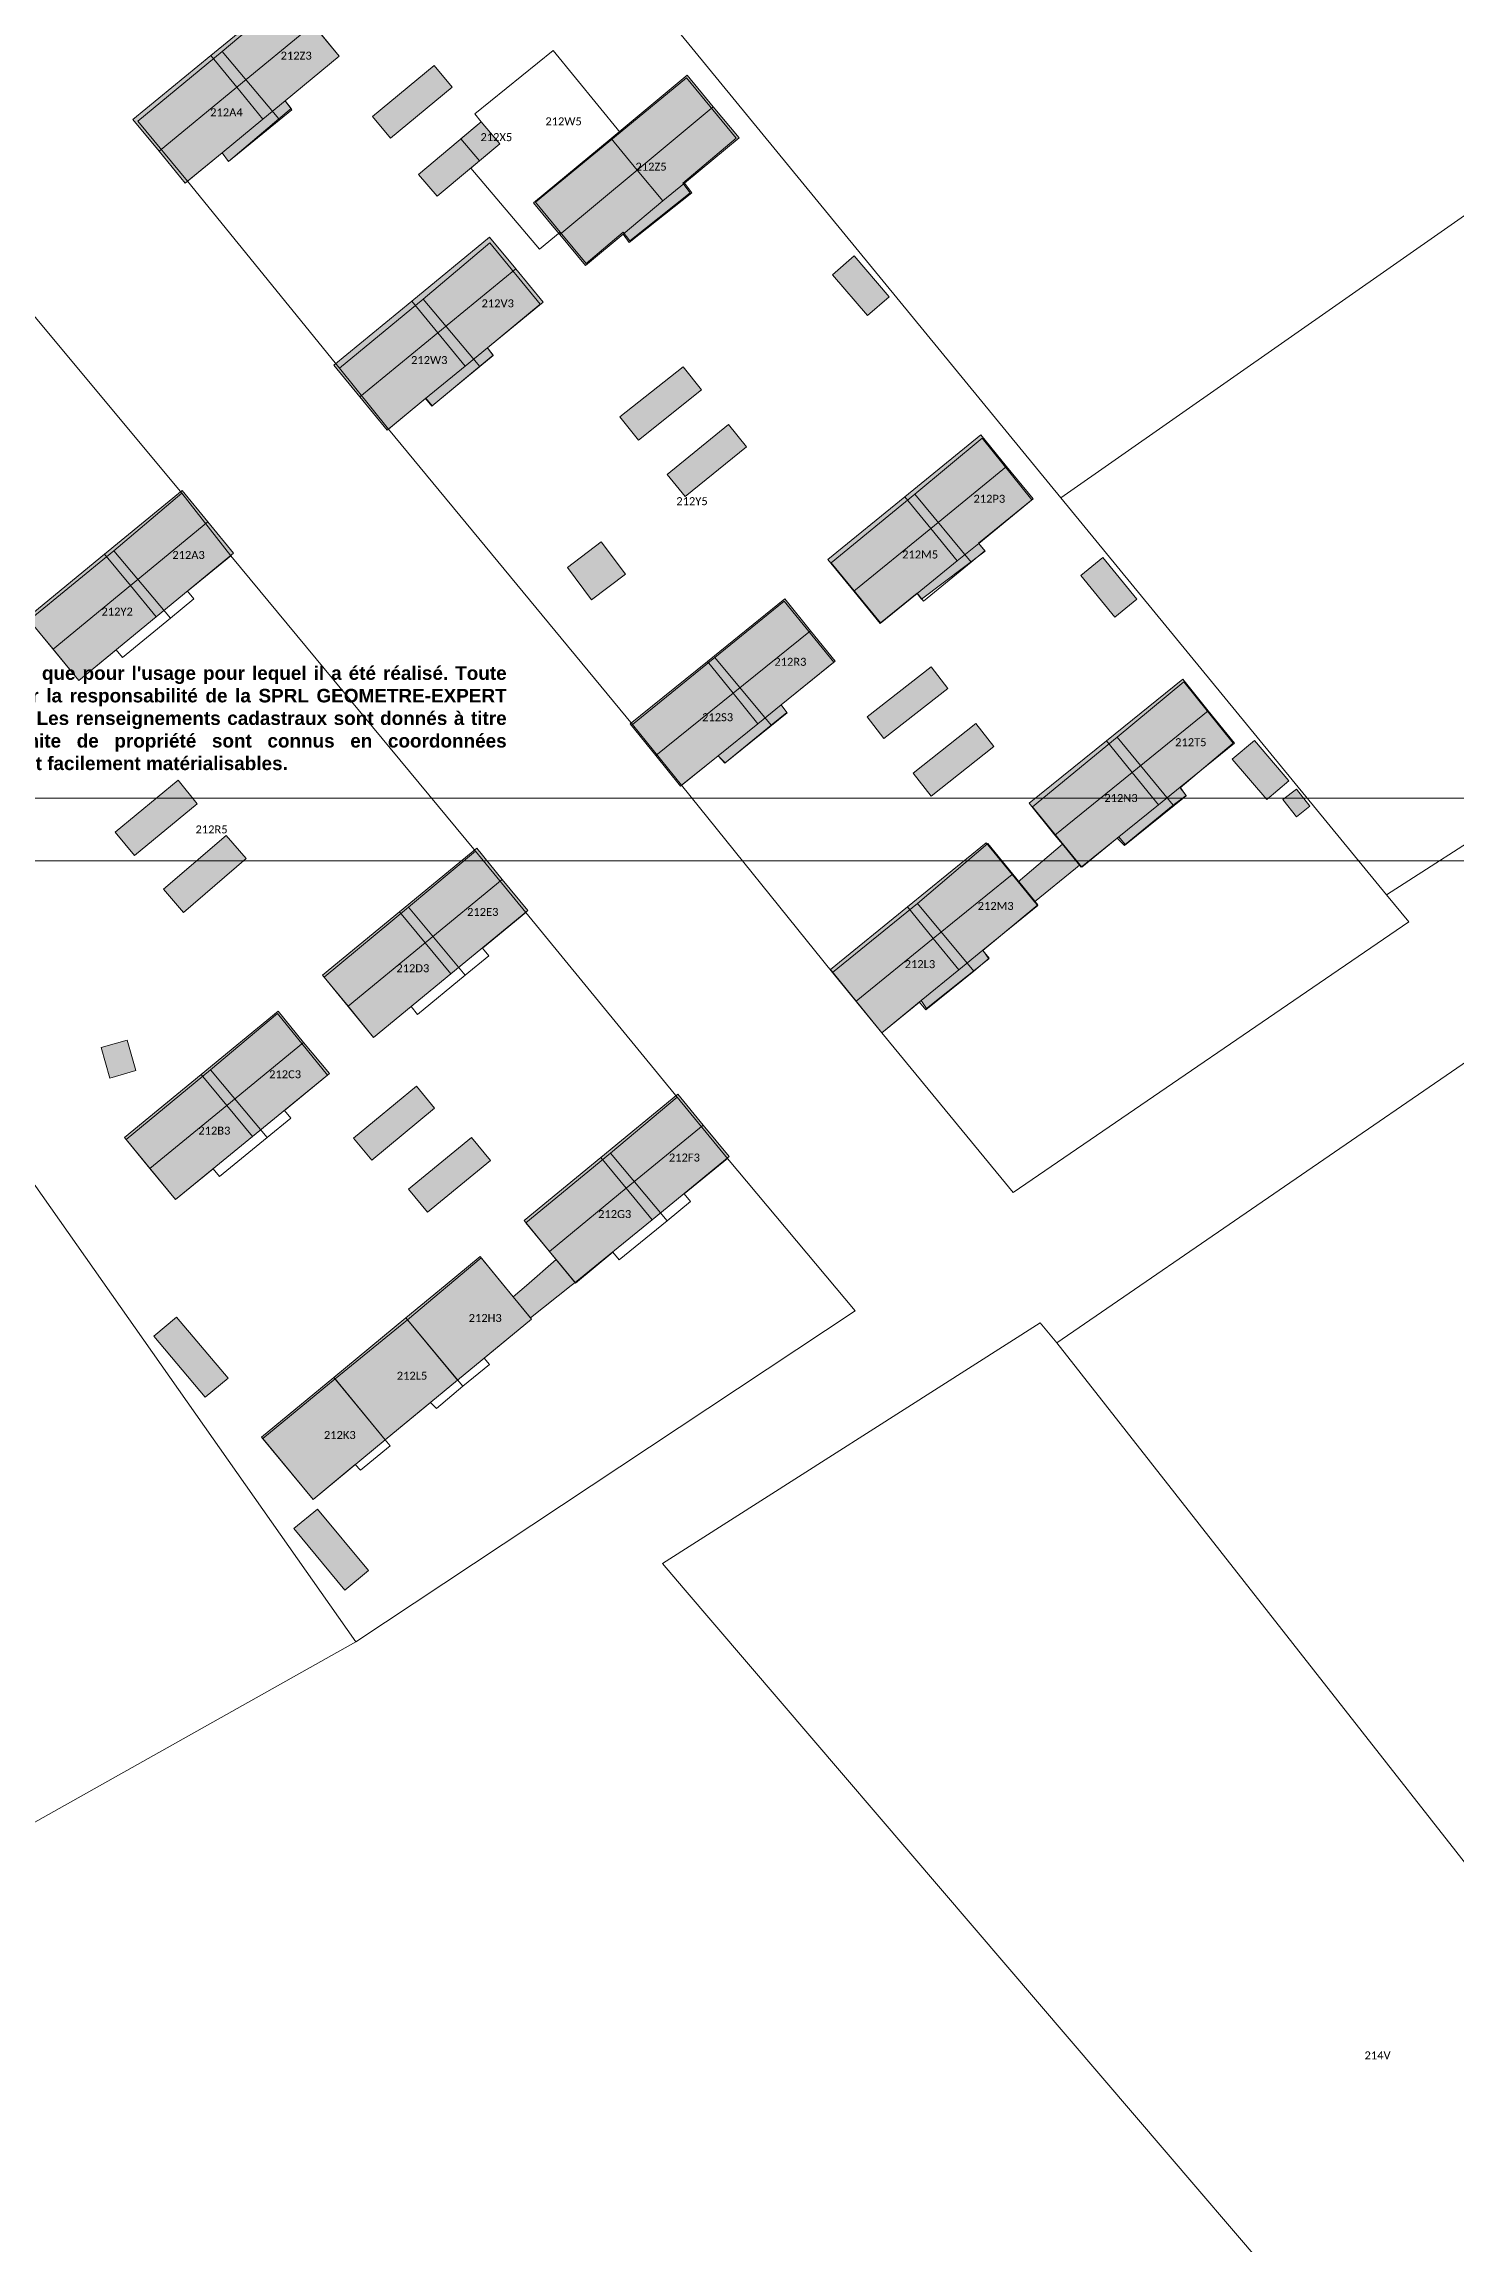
# Model space of a CAD drawing. Header units: metres. Extents: x 113120 to 240396, y 120329 to 242116.
# Drawn here: x 120026.2 to 120167.3, y 120579.2 to 120799.1 of the extents above; entities that cross this region are included whole.
import ezdxf

# ---------------------------------------------------------------- set-up
doc = ezdxf.new("R2010")
doc.units = ezdxf.units.M
doc.header["$LTSCALE"] = 3
doc.layers.get('0').update_dxf_attribs({"lineweight": 0})
for name, color, linetype, lineweight in [('Bpn_CaPa', 78, 'Continuous', 0), ('Bpn_ReBu', 4, 'Continuous', 0), ('Bpt_CaNu', 7, 'Continuous', 0), ('Hachure bâtiment', 11, 'Continuous', 0), ('Légende', 255, 'Continuous', 0)]:
    doc.layers.add(name, color=color, linetype=linetype, lineweight=lineweight)
doc.styles.add('Legend', font='')
doc.styles.get("Standard").update_dxf_attribs({"font": 'arial.ttf'})
doc.styles.get('Legend').set_extended_font_data('Calibri')

msp = doc.modelspace()

# ---------------------------------------------------------------- hatches: boundary and pattern name
at = {"layer": 'Hachure bâtiment'}
h = msp.add_hatch(color=256, dxfattribs=at)
h.dxf.hatch_style = 1
h.paths.add_polyline_path([(120053.14, 120801.07), (120045.52, 120794.8), (120042.92, 120797.98), (120050.54, 120804.25)])
h = msp.add_hatch(color=256, dxfattribs=at)
h.dxf.hatch_style = 1
h.paths.add_polyline_path([(120055.75, 120797.9), (120050.35, 120793.45), (120048.13, 120791.61), (120045.52, 120794.8), (120053.14, 120801.07)])
h = msp.add_hatch(color=256, dxfattribs=at)
h.dxf.hatch_style = 1
h.paths.add_polyline_path([(120045.52, 120794.8), (120037.74, 120788.39), (120035.14, 120791.57), (120042.92, 120797.98)])
h = msp.add_hatch(color=256, dxfattribs=at)
h.dxf.hatch_style = 1
h.paths.add_polyline_path([(120067.05, 120794.8), (120060.9, 120789.72), (120059.1, 120791.88), (120065.25, 120796.98)])
h = msp.add_hatch(color=256, dxfattribs=at)
h.dxf.hatch_style = 1
h.paths.add_polyline_path([(120048.13, 120791.61), (120044.04, 120788.24), (120040.35, 120785.2), (120037.74, 120788.39), (120045.52, 120794.8)])
h = msp.add_hatch(color=256, dxfattribs=at)
h.dxf.hatch_style = 1
h.paths.add_polyline_path([(120093.16, 120792.84), (120085.56, 120786.52), (120082.94, 120789.68), (120090.54, 120796)])
h = msp.add_hatch(color=256, dxfattribs=at)
h.dxf.hatch_style = 1
h.paths.add_polyline_path([(120051.02, 120792.55), (120044.7, 120787.37), (120044.04, 120788.24), (120048.13, 120791.61), (120050.35, 120793.45)])
h = msp.add_hatch(color=256, dxfattribs=at)
h.dxf.hatch_style = 1
h.paths.add_polyline_path([(120095.74, 120789.75), (120090.28, 120785.22), (120088.12, 120783.43), (120085.56, 120786.52), (120093.16, 120792.84)])
h = msp.add_hatch(color=256, dxfattribs=at)
h.dxf.hatch_style = 1
h.paths.add_polyline_path([(120071.82, 120789.15), (120065.54, 120783.9), (120063.7, 120786.08), (120069.95, 120791.35)])
h = msp.add_hatch(color=256, dxfattribs=at)
h.dxf.hatch_style = 1
h.paths.add_polyline_path([(120085.56, 120786.52), (120077.81, 120780.07), (120077.05, 120780.99), (120075.19, 120783.23), (120082.94, 120789.68)])
h = msp.add_hatch(color=256, dxfattribs=at)
h.dxf.hatch_style = 1
h.paths.add_polyline_path([(120088.12, 120783.43), (120084.13, 120780.11), (120080.37, 120776.98), (120077.81, 120780.07), (120085.56, 120786.52)])
h = msp.add_hatch(color=256, dxfattribs=at)
h.dxf.hatch_style = 1
h.paths.add_polyline_path([(120091.02, 120784.23), (120084.75, 120779.28), (120084.13, 120780.11), (120088.12, 120783.43), (120090.28, 120785.22)])
h = msp.add_hatch(color=256, dxfattribs=at)
h.dxf.hatch_style = 1
h.paths.add_polyline_path([(120073.4, 120776.63), (120065.62, 120770.23), (120063.01, 120773.4), (120070.79, 120779.8)])
h = msp.add_hatch(color=256, dxfattribs=at)
h.dxf.hatch_style = 1
h.paths.add_polyline_path([(120076.14, 120773.32), (120070.57, 120768.75), (120068.34, 120766.92), (120065.62, 120770.23), (120073.4, 120776.63)])
h = msp.add_hatch(color=256, dxfattribs=at)
h.dxf.hatch_style = 1
h.paths.add_polyline_path([(120110.75, 120773.85), (120108.59, 120771.98), (120105.07, 120776.05), (120107.25, 120777.95)])
h = msp.add_hatch(color=256, dxfattribs=at)
h.dxf.hatch_style = 1
h.paths.add_polyline_path([(120065.62, 120770.23), (120057.83, 120763.83), (120055.22, 120767), (120063.01, 120773.4)])
h = msp.add_hatch(color=256, dxfattribs=at)
h.dxf.hatch_style = 1
h.paths.add_polyline_path([(120068.34, 120766.92), (120064.39, 120763.67), (120060.55, 120760.52), (120057.83, 120763.83), (120065.62, 120770.23)])
h = msp.add_hatch(color=256, dxfattribs=at)
h.dxf.hatch_style = 1
h.paths.add_polyline_path([(120071.14, 120768), (120065.02, 120762.92), (120064.39, 120763.67), (120068.34, 120766.92), (120070.57, 120768.75)])
h = msp.add_hatch(color=256, dxfattribs=at)
h.dxf.hatch_style = 1
h.paths.add_polyline_path([(120091.99, 120764.53), (120085.67, 120759.52), (120083.82, 120761.85), (120090.14, 120766.85)])
h = msp.add_hatch(color=256, dxfattribs=at)
h.dxf.hatch_style = 1
h.paths.add_polyline_path([(120096.47, 120758.85), (120090.34, 120753.87), (120088.54, 120756.08), (120094.67, 120761.08)])
h = msp.add_hatch(color=256, dxfattribs=at)
h.dxf.hatch_style = 1
h.paths.add_polyline_path([(120122.48, 120756.88), (120114.9, 120750.69), (120112.32, 120753.85), (120119.9, 120760.03)])
h = msp.add_hatch(color=256, dxfattribs=at)
h.dxf.hatch_style = 1
h.paths.add_polyline_path([(120125.14, 120753.63), (120119.69, 120749.19), (120117.55, 120747.45), (120114.9, 120750.69), (120122.48, 120756.88)])
h = msp.add_hatch(color=256, dxfattribs=at)
h.dxf.hatch_style = 1
h.paths.add_polyline_path([(120042.61, 120751.34), (120034.88, 120744.97), (120032.3, 120748.1), (120040.04, 120754.47)])
h = msp.add_hatch(color=256, dxfattribs=at)
h.dxf.hatch_style = 1
h.paths.add_polyline_path([(120114.9, 120750.69), (120107.2, 120744.41), (120104.62, 120747.57), (120112.32, 120753.85)])
h = msp.add_hatch(color=256, dxfattribs=at)
h.dxf.hatch_style = 1
h.paths.add_polyline_path([(120045.19, 120748.2), (120037.46, 120741.84), (120034.88, 120744.97), (120042.61, 120751.34)])
h = msp.add_hatch(color=256, dxfattribs=at)
h.dxf.hatch_style = 1
h.paths.add_polyline_path([(120117.55, 120747.45), (120113.54, 120744.18), (120109.85, 120741.17), (120107.2, 120744.41), (120114.9, 120750.69)])
h = msp.add_hatch(color=256, dxfattribs=at)
h.dxf.hatch_style = 1
h.paths.add_polyline_path([(120034.88, 120744.97), (120027.15, 120738.61), (120024.57, 120741.73), (120032.3, 120748.1)])
h = msp.add_hatch(color=256, dxfattribs=at)
h.dxf.hatch_style = 1
h.paths.add_polyline_path([(120080.98, 120743.56), (120078.57, 120746.77), (120081.96, 120749.33), (120084.38, 120746.12)])
h = msp.add_hatch(color=256, dxfattribs=at)
h.dxf.hatch_style = 1
h.paths.add_polyline_path([(120120.35, 120748.4), (120113.99, 120743.6), (120113.54, 120744.18), (120117.55, 120747.45), (120119.69, 120749.19)])
h = msp.add_hatch(color=256, dxfattribs=at)
h.dxf.hatch_style = 1
h.paths.add_polyline_path([(120135.5, 120743.6), (120133.3, 120741.8), (120129.9, 120745.97), (120132.1, 120747.77)])
h = msp.add_hatch(color=256, dxfattribs=at)
h.dxf.hatch_style = 1
h.paths.add_polyline_path([(120037.46, 120741.84), (120029.72, 120735.48), (120027.15, 120738.61), (120034.88, 120744.97)])
h = msp.add_hatch(color=256, dxfattribs=at)
h.dxf.hatch_style = 1
h.paths.add_polyline_path([(120102.86, 120740.46), (120095.13, 120734.22), (120092.57, 120737.39), (120100.3, 120743.63)])
h = msp.add_hatch(color=256, dxfattribs=at)
h.dxf.hatch_style = 1
h.paths.add_polyline_path([(120105.34, 120737.4), (120099.95, 120733.05), (120097.6, 120731.16), (120095.13, 120734.22), (120102.86, 120740.46)])
h = msp.add_hatch(color=256, dxfattribs=at)
h.dxf.hatch_style = 1
h.paths.add_polyline_path([(120095.13, 120734.22), (120087.4, 120727.98), (120084.84, 120731.15), (120092.57, 120737.39)])
h = msp.add_hatch(color=256, dxfattribs=at)
h.dxf.hatch_style = 1
h.paths.add_polyline_path([(120116.62, 120734.68), (120110.22, 120729.68), (120108.55, 120731.83), (120114.95, 120736.83)])
h = msp.add_hatch(color=256, dxfattribs=at)
h.dxf.hatch_style = 1
h.paths.add_polyline_path([(120142.65, 120732.45), (120135.04, 120726.29), (120132.48, 120729.45), (120140.09, 120735.62)])
h = msp.add_hatch(color=256, dxfattribs=at)
h.dxf.hatch_style = 1
h.paths.add_polyline_path([(120097.6, 120731.16), (120093.64, 120727.96), (120089.87, 120724.92), (120087.4, 120727.98), (120095.13, 120734.22)])
h = msp.add_hatch(color=256, dxfattribs=at)
h.dxf.hatch_style = 1
h.paths.add_polyline_path([(120100.55, 120732.23), (120094.3, 120727.2), (120093.64, 120727.96), (120097.6, 120731.16), (120099.95, 120733.05)])
h = msp.add_hatch(color=256, dxfattribs=at)
h.dxf.hatch_style = 1
h.paths.add_polyline_path([(120145.27, 120729.2), (120139.85, 120724.82), (120137.66, 120723.05), (120135.04, 120726.29), (120142.65, 120732.45)])
h = msp.add_hatch(color=256, dxfattribs=at)
h.dxf.hatch_style = 1
h.paths.add_polyline_path([(120121.19, 120728.88), (120114.94, 120723.92), (120113.14, 120726.2), (120119.39, 120731.17)])
h = msp.add_hatch(color=256, dxfattribs=at)
h.dxf.hatch_style = 1
h.paths.add_polyline_path([(120135.04, 120726.29), (120127.32, 120720.03), (120124.75, 120723.2), (120132.48, 120729.45)])
h = msp.add_hatch(color=256, dxfattribs=at)
h.dxf.hatch_style = 1
h.paths.add_polyline_path([(120150.7, 120725.45), (120148.5, 120723.57), (120145.05, 120727.6), (120147.25, 120729.48)])
h = msp.add_hatch(color=256, dxfattribs=at)
h.dxf.hatch_style = 1
h.paths.add_polyline_path([(120137.66, 120723.05), (120133.54, 120719.71), (120129.94, 120716.8), (120129.76, 120717.01), (120128.07, 120719.1), (120127.32, 120720.03), (120135.04, 120726.29)])
h = msp.add_hatch(color=256, dxfattribs=at)
h.dxf.hatch_style = 1
h.paths.add_polyline_path([(120041.57, 120723.15), (120035.3, 120717.98), (120033.37, 120720.33), (120039.64, 120725.5)])
h = msp.add_hatch(color=256, dxfattribs=at)
h.dxf.hatch_style = 1
h.paths.add_polyline_path([(120140.45, 120723.95), (120134.27, 120718.97), (120133.54, 120719.71), (120137.66, 120723.05), (120139.85, 120724.82)])
h = msp.add_hatch(color=256, dxfattribs=at)
h.dxf.hatch_style = 1
h.paths.add_polyline_path([(120152.79, 120722.92), (120151.45, 120721.85), (120150.1, 120723.57), (120151.45, 120724.63)])
h = msp.add_hatch(color=256, dxfattribs=at)
h.dxf.hatch_style = 1
h.paths.add_polyline_path([(120046.47, 120717.67), (120040.19, 120712.28), (120038.19, 120714.6), (120044.47, 120719.98)])
h = msp.add_hatch(color=256, dxfattribs=at)
h.dxf.hatch_style = 1
h.paths.add_polyline_path([(120123.03, 120716.09), (120115.15, 120709.68), (120112.58, 120712.84), (120120.45, 120719.25)])
h = msp.add_hatch(color=256, dxfattribs=at)
h.dxf.hatch_style = 1
h.paths.add_polyline_path([(120072.06, 120715.59), (120064.35, 120709.25), (120061.79, 120712.36), (120069.5, 120718.7)])
h = msp.add_hatch(color=256, dxfattribs=at)
h.dxf.hatch_style = 1
h.paths.add_polyline_path([(120129.76, 120717.01), (120129.37, 120716.69), (120125.28, 120713.34), (120123.64, 120715.35), (120128.07, 120719.1)])
h = msp.add_hatch(color=256, dxfattribs=at)
h.dxf.hatch_style = 1
h.paths.add_polyline_path([(120074.62, 120712.48), (120066.91, 120706.14), (120064.35, 120709.25), (120072.06, 120715.59)])
h = msp.add_hatch(color=256, dxfattribs=at)
h.dxf.hatch_style = 1
h.paths.add_polyline_path([(120123.64, 120715.35), (120125.28, 120713.34), (120125.59, 120712.97), (120120.12, 120708.5), (120117.72, 120706.54), (120115.15, 120709.68), (120123.03, 120716.09)])
h = msp.add_hatch(color=256, dxfattribs=at)
h.dxf.hatch_style = 1
h.paths.add_polyline_path([(120115.15, 120709.68), (120107.44, 120703.41), (120104.87, 120706.57), (120112.58, 120712.84)])
h = msp.add_hatch(color=256, dxfattribs=at)
h.dxf.hatch_style = 1
h.paths.add_polyline_path([(120064.35, 120709.25), (120056.64, 120702.91), (120054.09, 120706.02), (120061.79, 120712.36)])
h = msp.add_hatch(color=256, dxfattribs=at)
h.dxf.hatch_style = 1
h.paths.add_polyline_path([(120066.91, 120706.14), (120059.2, 120699.8), (120056.64, 120702.91), (120064.35, 120709.25)])
h = msp.add_hatch(color=256, dxfattribs=at)
h.dxf.hatch_style = 1
h.paths.add_polyline_path([(120117.72, 120706.54), (120113.95, 120703.47), (120110.02, 120700.25), (120107.44, 120703.41), (120115.15, 120709.68)])
h = msp.add_hatch(color=256, dxfattribs=at)
h.dxf.hatch_style = 1
h.paths.add_polyline_path([(120120.7, 120707.65), (120114.47, 120702.68), (120113.95, 120703.47), (120117.72, 120706.54), (120120.12, 120708.5)])
h = msp.add_hatch(color=256, dxfattribs=at)
h.dxf.hatch_style = 1
h.paths.add_polyline_path([(120052.2, 120699.29), (120044.52, 120692.98), (120041.96, 120696.1), (120049.64, 120702.4)])
h = msp.add_hatch(color=256, dxfattribs=at)
h.dxf.hatch_style = 1
h.paths.add_polyline_path([(120035.44, 120696.47), (120032.84, 120695.72), (120031.97, 120698.8), (120034.57, 120699.53)])
h = msp.add_hatch(color=256, dxfattribs=at)
h.dxf.hatch_style = 1
h.paths.add_polyline_path([(120054.77, 120696.17), (120047.09, 120689.87), (120044.52, 120692.98), (120052.2, 120699.29)])
h = msp.add_hatch(color=256, dxfattribs=at)
h.dxf.hatch_style = 1
h.paths.add_polyline_path([(120044.52, 120692.98), (120036.84, 120686.68), (120034.28, 120689.79), (120041.96, 120696.1)])
h = msp.add_hatch(color=256, dxfattribs=at)
h.dxf.hatch_style = 1
h.paths.add_polyline_path([(120047.09, 120689.87), (120039.4, 120683.57), (120036.84, 120686.68), (120044.52, 120692.98)])
h = msp.add_hatch(color=256, dxfattribs=at)
h.dxf.hatch_style = 1
h.paths.add_polyline_path([(120065.3, 120692.73), (120059.02, 120687.52), (120057.19, 120689.73), (120063.47, 120694.93)])
h = msp.add_hatch(color=256, dxfattribs=at)
h.dxf.hatch_style = 1
h.paths.add_polyline_path([(120092.16, 120691.03), (120084.46, 120684.71), (120081.93, 120687.8), (120089.62, 120694.12)])
h = msp.add_hatch(color=256, dxfattribs=at)
h.dxf.hatch_style = 1
h.paths.add_polyline_path([(120094.74, 120687.88), (120087.05, 120681.56), (120084.46, 120684.71), (120092.16, 120691.03)])
h = msp.add_hatch(color=256, dxfattribs=at)
h.dxf.hatch_style = 1
h.paths.add_polyline_path([(120070.87, 120687.5), (120064.59, 120682.32), (120062.69, 120684.62), (120068.97, 120689.8)])
h = msp.add_hatch(color=256, dxfattribs=at)
h.dxf.hatch_style = 1
h.paths.add_polyline_path([(120084.46, 120684.71), (120076.77, 120678.39), (120074.24, 120681.48), (120081.93, 120687.8)])
h = msp.add_hatch(color=256, dxfattribs=at)
h.dxf.hatch_style = 1
h.paths.add_polyline_path([(120087.05, 120681.56), (120079.34, 120675.27), (120077.45, 120677.57), (120076.77, 120678.39), (120084.46, 120684.71)])
h = msp.add_hatch(color=256, dxfattribs=at)
h.dxf.hatch_style = 1
h.paths.add_polyline_path([(120072.22, 120675), (120073.16, 120673.86), (120074.89, 120671.75), (120074.99, 120671.63), (120067.57, 120665.51), (120062.42, 120671.75), (120066.35, 120675), (120069.84, 120677.88)])
h = msp.add_hatch(color=256, dxfattribs=at)
h.dxf.hatch_style = 1
h.paths.add_polyline_path([(120079.34, 120675.27), (120078.95, 120675), (120074.89, 120671.75), (120073.16, 120673.86), (120074.47, 120675), (120077.45, 120677.57)])
h = msp.add_hatch(color=256, dxfattribs=at)
h.dxf.hatch_style = 1
h.paths.add_polyline_path([(120044.64, 120665.72), (120042.35, 120663.82), (120037.22, 120669.93), (120039.5, 120671.83)])
h = msp.add_hatch(color=256, dxfattribs=at)
h.dxf.hatch_style = 1
h.paths.add_polyline_path([(120067.57, 120665.51), (120060.35, 120659.56), (120055.21, 120665.79), (120062.42, 120671.75)])
h = msp.add_hatch(color=256, dxfattribs=at)
h.dxf.hatch_style = 1
h.paths.add_polyline_path([(120060.35, 120659.56), (120053.14, 120653.6), (120048, 120659.83), (120055.21, 120665.79)])
h = msp.add_hatch(color=256, dxfattribs=at)
h.dxf.hatch_style = 1
h.paths.add_polyline_path([(120058.69, 120646.5), (120056.32, 120644.53), (120051.22, 120650.68), (120053.59, 120652.63)])

# ---------------------------------------------------------------- linework, layer by layer
at = {"flags": 128}
for points in [[(119983.27, 120717.46), (120508.27, 120717.46), (120508.27, 121459.96), (119983.27, 121459.96)], [(119989.52, 120723.71), (120502.02, 120723.71), (120502.02, 121453.71), (119989.52, 121453.71)]]:
    msp.add_lwpolyline(points, close=True, dxfattribs=at)
at = {"layer": 'Bpn_CaPa'}
for points in [[(120250.74, 120839.71), (120127.92, 120753.73), (120072.17, 120821.72), (120067.35, 120827.6), (120066.42, 120828.73), (120063.1, 120832.78), (120063.9, 120835.98), (120064.61, 120838.76), (120065.42, 120841.96), (120066.86, 120847.68), (120067.08, 120848.54), (120068.39, 120853.72), (120068.99, 120856.1), (120069.77, 120859.53), (120071.14, 120865.6), (120073.36, 120876.75), (120074.12, 120880.52), (120074.48, 120884.29), (120074.48, 120884.29), (120075.09, 120890.63), (120075.08, 120896.26), (120123.37, 120911.53), (120075.33, 121063.51)], [(120072.17, 120821.72), (120127.92, 120753.73), (120160.47, 120714.04), (120162.68, 120711.35), (120123.13, 120684.29), (120110.02, 120700.25), (120113.77, 120703.33), (120114.4, 120702.55), (120119.21, 120706.42), (120120.73, 120707.7), (120120.1, 120708.47), (120125.61, 120713.06), (120120.59, 120719.19), (120113.57, 120713.17), (120105.06, 120706.27), (120089.98, 120725), (120089.98, 120725), (120093.64, 120727.96), (120094.34, 120727.24), (120098.93, 120731), (120100.51, 120732.28), (120099.95, 120733.05), (120105.21, 120737.3), (120100.24, 120743.41), (120093.3, 120737.79), (120085.07, 120731.07), (120060.67, 120760.61), (120064.41, 120763.7), (120065.05, 120762.93), (120069.81, 120766.86), (120071.15, 120767.96), (120070.57, 120768.75), (120075.84, 120773.12), (120070.8, 120779.24), (120064.14, 120773.61), (120055.8, 120766.71), (120040.58, 120785.39), (120044.04, 120788.24), (120044.7, 120787.37), (120049.72, 120791.63), (120050.97, 120792.66), (120050.35, 120793.45), (120055.75, 120797.9), (120050.72, 120804.02)], [(120024.74, 120772.57), (120040.03, 120754.2), (120040.03, 120754.2), (120033.22, 120748.46), (120024.76, 120741.51), (120029.72, 120735.48), (120033.47, 120738.56), (120034.1, 120737.79), (120038.88, 120741.7), (120041.23, 120743.63), (120040.6, 120744.4), (120044.92, 120747.95), (120069.39, 120718.4), (120062.68, 120712.81), (120054.25, 120705.82), (120059.2, 120699.8), (120062.95, 120702.88), (120063.59, 120702.1), (120068.36, 120706.02), (120070.71, 120707.95), (120070.08, 120708.72), (120074.4, 120712.27), (120089.55, 120693.83), (120082.87, 120688.21), (120074.41, 120681.26), (120079.37, 120675.23), (120083.12, 120678.31), (120083.75, 120677.54), (120088.53, 120681.45), (120090.88, 120683.38), (120090.25, 120684.15), (120094.57, 120687.7), (120107.33, 120672.47), (120057.43, 120639.37), (119975.45, 120755.97)]]:
    msp.add_lwpolyline(points, dxfattribs=at)
for points in [[(120160.47, 120714.04), (120127.92, 120753.73), (120250.74, 120839.71), (120278.11, 120778.56), (120270.02, 120774.57), (120225.17, 120752.24), (120172.11, 120721.5), (120160.47, 120714.04)], [(120049.72, 120791.63), (120044.05, 120798.38), (120050.72, 120804.02), (120055.75, 120797.9), (120050.35, 120793.45), (120050.97, 120792.66), (120049.72, 120791.63)], [(120049.72, 120791.63), (120044.7, 120787.37), (120044.04, 120788.24), (120040.58, 120785.39), (120035.61, 120791.4), (120044.05, 120798.38), (120049.72, 120791.63)], [(120069.78, 120787.44), (120068.9, 120786.71), (120075.78, 120778.6), (120077.86, 120780.31), (120080.44, 120777.17), (120084.16, 120780.3), (120084.8, 120779.45), (120090.86, 120784.24), (120090.1, 120785.22), (120095.44, 120789.7), (120090.49, 120795.73), (120083.84, 120790.27), (120077.16, 120798.46), (120069.31, 120792.14), (120069.95, 120791.35), (120067.93, 120789.65), (120069.78, 120787.44)], [(120069.78, 120787.44), (120071.82, 120789.15), (120069.95, 120791.35), (120069.31, 120792.14), (120077.16, 120798.46), (120083.84, 120790.27), (120075.38, 120783.32), (120077.86, 120780.31), (120075.78, 120778.6), (120068.9, 120786.71), (120069.78, 120787.44)], [(120077.86, 120780.31), (120075.38, 120783.32), (120083.84, 120790.27), (120090.49, 120795.73), (120095.44, 120789.7), (120090.1, 120785.22), (120090.86, 120784.24), (120084.8, 120779.45), (120084.16, 120780.3), (120080.44, 120777.17), (120077.86, 120780.31)], [(120069.78, 120787.44), (120067.93, 120789.65), (120069.95, 120791.35), (120071.82, 120789.15), (120069.78, 120787.44)], [(120069.81, 120766.86), (120064.14, 120773.61), (120070.8, 120779.24), (120075.84, 120773.12), (120070.57, 120768.75), (120071.15, 120767.96), (120069.81, 120766.86)], [(120060.67, 120760.61), (120055.8, 120766.71), (120064.14, 120773.61), (120069.81, 120766.86), (120065.05, 120762.93), (120064.41, 120763.7), (120060.67, 120760.61)], [(119933.22, 120757.75), (119942.4, 120758.12), (119948.96, 120758.67), (119955.64, 120759.22), (119962.5, 120760.22), (119968.86, 120761.02), (119971.64, 120761.32), (119975.45, 120755.97), (120057.43, 120639.37), (120014.8, 120615.44), (119929.69, 120757.95), (119933.22, 120757.75)], [(120113.32, 120754.11), (120104.93, 120747.26), (120109.88, 120741.24), (120113.53, 120744.2), (120114.16, 120743.42), (120118.95, 120747.32), (120120.3, 120748.44), (120119.67, 120749.22), (120125.02, 120753.54), (120120.03, 120759.7), (120113.32, 120754.11)], [(120113.32, 120754.11), (120120.03, 120759.7), (120125.02, 120753.54), (120119.67, 120749.22), (120120.3, 120748.44), (120118.95, 120747.32), (120113.32, 120754.11)], [(120040.03, 120754.2), (120044.92, 120747.95), (120040.6, 120744.4), (120041.23, 120743.63), (120038.88, 120741.7), (120033.22, 120748.46), (120040.03, 120754.2)], [(120113.32, 120754.11), (120118.95, 120747.32), (120114.16, 120743.42), (120113.53, 120744.2), (120109.88, 120741.24), (120104.93, 120747.26), (120113.32, 120754.11)], [(120038.88, 120741.7), (120034.1, 120737.79), (120033.47, 120738.56), (120029.72, 120735.48), (120024.76, 120741.51), (120033.22, 120748.46), (120038.88, 120741.7)], [(120098.93, 120731), (120093.3, 120737.79), (120100.24, 120743.41), (120105.21, 120737.3), (120099.95, 120733.05), (120100.51, 120732.28), (120098.93, 120731)], [(120085.07, 120731.07), (120093.3, 120737.79), (120098.93, 120731), (120094.34, 120727.24), (120093.64, 120727.96), (120089.98, 120725), (120085.07, 120731.07)], [(120133.54, 120729.8), (120125.07, 120722.86), (120130.02, 120716.83), (120133.7, 120719.86), (120134.33, 120719.08), (120139.12, 120723), (120140.45, 120723.98), (120139.82, 120724.75), (120145.13, 120729.23), (120140.2, 120735.36), (120133.54, 120729.8)], [(120133.54, 120729.8), (120140.2, 120735.36), (120145.13, 120729.23), (120139.82, 120724.75), (120140.45, 120723.98), (120139.12, 120723), (120133.54, 120729.8)], [(120133.54, 120729.8), (120139.12, 120723), (120134.33, 120719.08), (120133.7, 120719.86), (120130.02, 120716.83), (120125.07, 120722.86), (120133.54, 120729.8)], [(120113.57, 120713.17), (120120.59, 120719.19), (120125.61, 120713.06), (120120.1, 120708.47), (120120.73, 120707.7), (120119.21, 120706.42), (120113.57, 120713.17)], [(120062.68, 120712.81), (120069.39, 120718.4), (120074.4, 120712.27), (120070.08, 120708.72), (120070.71, 120707.95), (120068.36, 120706.02), (120062.68, 120712.81)], [(120062.68, 120712.81), (120068.36, 120706.02), (120063.59, 120702.1), (120062.95, 120702.88), (120059.2, 120699.8), (120054.25, 120705.82), (120062.68, 120712.81)], [(120110.02, 120700.25), (120105.06, 120706.27), (120113.57, 120713.17), (120119.21, 120706.42), (120114.4, 120702.55), (120113.77, 120703.33), (120110.02, 120700.25)], [(120048.56, 120689.78), (120050.91, 120691.71), (120050.28, 120692.49), (120054.6, 120696.03), (120049.59, 120702.17), (120042.9, 120696.55), (120034.45, 120689.59), (120039.4, 120683.57), (120043.15, 120686.64), (120043.79, 120685.87), (120048.56, 120689.78)], [(120048.56, 120689.78), (120042.9, 120696.55), (120049.59, 120702.17), (120054.6, 120696.03), (120050.28, 120692.49), (120050.91, 120691.71), (120048.56, 120689.78)], [(120299.02, 120523.67), (120262.85, 120496.08), (120228.46, 120540.65), (120127.5, 120669.25), (120171.95, 120699.77), (120299.02, 120523.67)], [(120048.56, 120689.78), (120043.79, 120685.87), (120043.15, 120686.64), (120039.4, 120683.57), (120034.45, 120689.59), (120042.9, 120696.55), (120048.56, 120689.78)], [(120094.57, 120687.7), (120090.25, 120684.15), (120090.88, 120683.38), (120088.53, 120681.45), (120082.87, 120688.21), (120089.55, 120693.83), (120094.57, 120687.7)], [(120088.53, 120681.45), (120083.75, 120677.54), (120083.12, 120678.31), (120079.37, 120675.23), (120074.41, 120681.26), (120082.87, 120688.21), (120088.53, 120681.45)], [(120055.35, 120665.66), (120048.12, 120659.69), (120053.14, 120653.6), (120057.35, 120657.08), (120057.88, 120656.52), (120060.85, 120658.94), (120060.35, 120659.55), (120064.89, 120663.3), (120065.48, 120662.7), (120068.13, 120664.92), (120070.77, 120667.1), (120070.25, 120667.73), (120074.99, 120671.63), (120069.96, 120677.74), (120062.58, 120671.57), (120055.35, 120665.66)], [(120062.58, 120671.57), (120069.96, 120677.74), (120074.99, 120671.63), (120070.25, 120667.73), (120070.77, 120667.1), (120068.13, 120664.92), (120062.58, 120671.57)], [(120055.35, 120665.66), (120062.58, 120671.57), (120068.13, 120664.92), (120065.48, 120662.7), (120064.89, 120663.3), (120060.35, 120659.55), (120055.35, 120665.66)], [(120127.5, 120669.25), (120228.46, 120540.65), (120196.43, 120520.58), (120090.16, 120644.75), (120088.07, 120647.18), (120125.85, 120671.25), (120127.5, 120669.25)], [(120055.35, 120665.66), (120060.35, 120659.55), (120060.85, 120658.94), (120057.88, 120656.52), (120057.35, 120657.08), (120053.14, 120653.6), (120048.12, 120659.69), (120055.35, 120665.66)]]:
    msp.add_lwpolyline(points, close=True, dxfattribs=at)
at = {"layer": 'Bpn_ReBu'}
for points in [[(120053.14, 120801.07), (120045.52, 120794.8), (120042.92, 120797.98), (120050.54, 120804.25), (120053.14, 120801.07)], [(120055.75, 120797.9), (120050.35, 120793.45), (120048.13, 120791.61), (120045.52, 120794.8), (120053.14, 120801.07), (120055.75, 120797.9)], [(120045.52, 120794.8), (120037.74, 120788.39), (120035.14, 120791.57), (120042.92, 120797.98), (120045.52, 120794.8)], [(120067.05, 120794.8), (120060.9, 120789.72), (120059.1, 120791.88), (120065.25, 120796.98), (120067.05, 120794.8)], [(120048.13, 120791.61), (120044.04, 120788.24), (120040.35, 120785.2), (120037.74, 120788.39), (120045.52, 120794.8), (120048.13, 120791.61)], [(120093.16, 120792.84), (120085.56, 120786.52), (120082.94, 120789.68), (120090.54, 120796), (120093.16, 120792.84)], [(120051.02, 120792.55), (120044.7, 120787.37), (120044.04, 120788.24), (120048.13, 120791.61), (120050.35, 120793.45), (120051.02, 120792.55)], [(120095.74, 120789.75), (120090.28, 120785.22), (120088.12, 120783.43), (120085.56, 120786.52), (120093.16, 120792.84), (120095.74, 120789.75)], [(120071.82, 120789.15), (120065.54, 120783.9), (120063.7, 120786.08), (120069.95, 120791.35), (120071.82, 120789.15)], [(120085.56, 120786.52), (120077.81, 120780.07), (120077.05, 120780.99), (120075.19, 120783.23), (120082.94, 120789.68), (120085.56, 120786.52)], [(120088.12, 120783.43), (120084.13, 120780.11), (120080.37, 120776.98), (120077.81, 120780.07), (120085.56, 120786.52), (120088.12, 120783.43)], [(120091.02, 120784.23), (120084.75, 120779.28), (120084.13, 120780.11), (120088.12, 120783.43), (120090.28, 120785.22), (120091.02, 120784.23)], [(120073.4, 120776.63), (120065.62, 120770.23), (120063.01, 120773.4), (120070.79, 120779.8), (120073.4, 120776.63)], [(120076.14, 120773.32), (120070.57, 120768.75), (120068.34, 120766.92), (120065.62, 120770.23), (120073.4, 120776.63), (120076.14, 120773.32)], [(120110.75, 120773.85), (120108.59, 120771.98), (120105.07, 120776.05), (120107.25, 120777.95), (120110.75, 120773.85)], [(120065.62, 120770.23), (120057.83, 120763.83), (120055.22, 120767), (120063.01, 120773.4), (120065.62, 120770.23)], [(120068.34, 120766.92), (120064.39, 120763.67), (120060.55, 120760.52), (120057.83, 120763.83), (120065.62, 120770.23), (120068.34, 120766.92)], [(120071.14, 120768), (120065.02, 120762.92), (120064.39, 120763.67), (120068.34, 120766.92), (120070.57, 120768.75), (120071.14, 120768)], [(120091.99, 120764.53), (120085.67, 120759.52), (120083.82, 120761.85), (120090.14, 120766.85), (120091.99, 120764.53)], [(120096.47, 120758.85), (120090.34, 120753.87), (120088.54, 120756.08), (120094.67, 120761.08), (120096.47, 120758.85)], [(120122.48, 120756.88), (120114.9, 120750.69), (120112.32, 120753.85), (120119.9, 120760.03), (120122.48, 120756.88)], [(120125.14, 120753.63), (120119.69, 120749.19), (120117.55, 120747.45), (120114.9, 120750.69), (120122.48, 120756.88), (120125.14, 120753.63)], [(120042.61, 120751.34), (120034.88, 120744.97), (120032.3, 120748.1), (120040.04, 120754.47), (120042.61, 120751.34)], [(120114.9, 120750.69), (120107.2, 120744.41), (120104.62, 120747.57), (120112.32, 120753.85), (120114.9, 120750.69)], [(120045.19, 120748.2), (120037.46, 120741.84), (120034.88, 120744.97), (120042.61, 120751.34), (120045.19, 120748.2)], [(120117.55, 120747.45), (120113.54, 120744.18), (120109.85, 120741.17), (120107.2, 120744.41), (120114.9, 120750.69), (120117.55, 120747.45)], [(120034.88, 120744.97), (120027.15, 120738.61), (120024.57, 120741.73), (120032.3, 120748.1), (120034.88, 120744.97)], [(120080.98, 120743.56), (120078.57, 120746.77), (120081.96, 120749.33), (120084.38, 120746.12), (120080.98, 120743.56)], [(120120.35, 120748.4), (120113.99, 120743.6), (120113.54, 120744.18), (120117.55, 120747.45), (120119.69, 120749.19), (120120.35, 120748.4)], [(120135.5, 120743.6), (120133.3, 120741.8), (120129.9, 120745.97), (120132.1, 120747.77), (120135.5, 120743.6)], [(120037.46, 120741.84), (120029.72, 120735.48), (120027.15, 120738.61), (120034.88, 120744.97), (120037.46, 120741.84)], [(120102.86, 120740.46), (120095.13, 120734.22), (120092.57, 120737.39), (120100.3, 120743.63), (120102.86, 120740.46)], [(120105.34, 120737.4), (120099.95, 120733.05), (120097.6, 120731.16), (120095.13, 120734.22), (120102.86, 120740.46), (120105.34, 120737.4)], [(120095.13, 120734.22), (120087.4, 120727.98), (120084.84, 120731.15), (120092.57, 120737.39), (120095.13, 120734.22)], [(120116.62, 120734.68), (120110.22, 120729.68), (120108.55, 120731.83), (120114.95, 120736.83), (120116.62, 120734.68)], [(120142.65, 120732.45), (120135.04, 120726.29), (120132.48, 120729.45), (120140.09, 120735.62), (120142.65, 120732.45)], [(120097.6, 120731.16), (120093.64, 120727.96), (120089.87, 120724.92), (120087.4, 120727.98), (120095.13, 120734.22), (120097.6, 120731.16)], [(120100.55, 120732.23), (120094.3, 120727.2), (120093.64, 120727.96), (120097.6, 120731.16), (120099.95, 120733.05), (120100.55, 120732.23)], [(120145.27, 120729.2), (120139.85, 120724.82), (120137.66, 120723.05), (120135.04, 120726.29), (120142.65, 120732.45), (120145.27, 120729.2)], [(120121.19, 120728.88), (120114.94, 120723.92), (120113.14, 120726.2), (120119.39, 120731.17), (120121.19, 120728.88)], [(120135.04, 120726.29), (120127.32, 120720.03), (120124.75, 120723.2), (120132.48, 120729.45), (120135.04, 120726.29)], [(120150.7, 120725.45), (120148.5, 120723.57), (120145.05, 120727.6), (120147.25, 120729.48), (120150.7, 120725.45)], [(120137.66, 120723.05), (120133.54, 120719.71), (120129.94, 120716.8), (120129.76, 120717.01), (120128.07, 120719.1), (120127.32, 120720.03), (120135.04, 120726.29), (120137.66, 120723.05)], [(120041.57, 120723.15), (120035.3, 120717.98), (120033.37, 120720.33), (120039.64, 120725.5), (120041.57, 120723.15)], [(120140.45, 120723.95), (120134.27, 120718.97), (120133.54, 120719.71), (120137.66, 120723.05), (120139.85, 120724.82), (120140.45, 120723.95)], [(120152.79, 120722.92), (120151.45, 120721.85), (120150.1, 120723.57), (120151.45, 120724.63), (120152.79, 120722.92)], [(120046.47, 120717.67), (120040.19, 120712.28), (120038.19, 120714.6), (120044.47, 120719.98), (120046.47, 120717.67)], [(120123.03, 120716.09), (120115.15, 120709.68), (120112.58, 120712.84), (120120.45, 120719.25), (120123.03, 120716.09)], [(120072.06, 120715.59), (120064.35, 120709.25), (120061.79, 120712.36), (120069.5, 120718.7), (120072.06, 120715.59)], [(120129.76, 120717.01), (120129.37, 120716.69), (120125.28, 120713.34), (120123.64, 120715.35), (120128.07, 120719.1), (120129.76, 120717.01)], [(120074.62, 120712.48), (120066.91, 120706.14), (120064.35, 120709.25), (120072.06, 120715.59), (120074.62, 120712.48)], [(120123.64, 120715.35), (120125.28, 120713.34), (120125.59, 120712.97), (120120.12, 120708.5), (120117.72, 120706.54), (120115.15, 120709.68), (120123.03, 120716.09), (120123.64, 120715.35)], [(120115.15, 120709.68), (120107.44, 120703.41), (120104.87, 120706.57), (120112.58, 120712.84), (120115.15, 120709.68)], [(120064.35, 120709.25), (120056.64, 120702.91), (120054.09, 120706.02), (120061.79, 120712.36), (120064.35, 120709.25)], [(120066.91, 120706.14), (120059.2, 120699.8), (120056.64, 120702.91), (120064.35, 120709.25), (120066.91, 120706.14)], [(120117.72, 120706.54), (120113.95, 120703.47), (120110.02, 120700.25), (120107.44, 120703.41), (120115.15, 120709.68), (120117.72, 120706.54)], [(120120.7, 120707.65), (120114.47, 120702.68), (120113.95, 120703.47), (120117.72, 120706.54), (120120.12, 120708.5), (120120.7, 120707.65)], [(120052.2, 120699.29), (120044.52, 120692.98), (120041.96, 120696.1), (120049.64, 120702.4), (120052.2, 120699.29)], [(120035.44, 120696.47), (120032.84, 120695.72), (120031.97, 120698.8), (120034.57, 120699.53), (120035.44, 120696.47)], [(120054.77, 120696.17), (120047.09, 120689.87), (120044.52, 120692.98), (120052.2, 120699.29), (120054.77, 120696.17)], [(120044.52, 120692.98), (120036.84, 120686.68), (120034.28, 120689.79), (120041.96, 120696.1), (120044.52, 120692.98)], [(120047.09, 120689.87), (120039.4, 120683.57), (120036.84, 120686.68), (120044.52, 120692.98), (120047.09, 120689.87)], [(120065.3, 120692.73), (120059.02, 120687.52), (120057.19, 120689.73), (120063.47, 120694.93), (120065.3, 120692.73)], [(120092.16, 120691.03), (120084.46, 120684.71), (120081.93, 120687.8), (120089.62, 120694.12), (120092.16, 120691.03)], [(120094.74, 120687.88), (120087.05, 120681.56), (120084.46, 120684.71), (120092.16, 120691.03), (120094.74, 120687.88)], [(120070.87, 120687.5), (120064.59, 120682.32), (120062.69, 120684.62), (120068.97, 120689.8), (120070.87, 120687.5)], [(120084.46, 120684.71), (120076.77, 120678.39), (120074.24, 120681.48), (120081.93, 120687.8), (120084.46, 120684.71)], [(120087.05, 120681.56), (120079.34, 120675.27), (120077.45, 120677.57), (120076.77, 120678.39), (120084.46, 120684.71), (120087.05, 120681.56)], [(120072.22, 120675), (120073.16, 120673.86), (120074.89, 120671.75), (120074.99, 120671.63), (120067.57, 120665.51), (120062.42, 120671.75), (120066.35, 120675), (120069.84, 120677.88), (120072.22, 120675)], [(120079.34, 120675.27), (120078.95, 120675), (120074.89, 120671.75), (120073.16, 120673.86), (120074.47, 120675), (120077.45, 120677.57), (120079.34, 120675.27)], [(120044.64, 120665.72), (120042.35, 120663.82), (120037.22, 120669.93), (120039.5, 120671.83), (120044.64, 120665.72)], [(120067.57, 120665.51), (120060.35, 120659.56), (120055.21, 120665.79), (120062.42, 120671.75), (120067.57, 120665.51)], [(120060.35, 120659.56), (120053.14, 120653.6), (120048, 120659.83), (120055.21, 120665.79), (120060.35, 120659.56)], [(120058.69, 120646.5), (120056.32, 120644.53), (120051.22, 120650.68), (120053.59, 120652.63), (120058.69, 120646.5)]]:
    msp.add_lwpolyline(points, close=True, dxfattribs=at)

# ---------------------------------------------------------------- texts
at = {"layer": 'Bpt_CaNu', "char_height": 0.8, "attachment_point": 7, "style": 'Legend'}
for s, insert in [('212Z3', (120049.9, 120797.55)), ('212A4', (120042.86, 120791.89)), ('212W5', (120076.37, 120790.98)), ('212X5', (120069.88, 120789.4)), ('212Z5', (120085.38, 120786.45)), ('212V3', (120069.99, 120772.78)), ('212W3', (120062.94, 120767.11)), ('212Y5', (120089.46, 120753)), ('212P3', (120119.17, 120753.24)), ('212A3', (120039.07, 120747.62)), ('212M5', (120112.04, 120747.67)), ('212Y2', (120031.99, 120741.97)), ('212R3', (120099.26, 120736.94)), ('212S3', (120092.04, 120731.4)), ('212T5', (120139.33, 120728.9)), ('212N3', (120132.25, 120723.32)), ('212R5', (120041.39, 120720.18)), ('212E3', (120068.54, 120711.93)), ('212M3', (120119.59, 120712.53)), ('212D3', (120061.47, 120706.3)), ('212L3', (120112.29, 120706.71)), ('212C3', (120048.75, 120695.7)), ('212B3', (120041.67, 120690.06)), ('212F3', (120088.72, 120687.37)), ('212G3', (120081.64, 120681.72)), ('212H3', (120068.7, 120671.33)), ('212L5', (120061.51, 120665.56)), ('212K3', (120054.23, 120659.63)), ('214V', (120158.27, 120597.61))]:
    msp.add_mtext(s, dxfattribs=dict(at, insert=insert))
at = {"layer": 'Légende', "color": 7, "ltscale": 0.1, "insert": (119992.42, 120739.77), "char_height": 1.47623, "width": 79.8386, "attachment_point": 1}
msp.add_mtext("\\A1;\\pxqj;{\\fArial|b1|i0|c0|p34;\\H1.1667x;\\L\\C256;Remarques\\l :\\L\\P\\H0.78571x;\\lLe présent document ne peut servir que pour l'usage pour lequel il a été réalisé. Toute autre utilisation ne pourrait engager la responsabilité de la SPRL GEOMETRE-EXPERT JONATHAN ALBERT (GEO 050929). Les renseignements cadastraux sont donnés à titre indicatif. Tous les points de limite de propriété sont connus en coordonnées planimétriques en système 72 et sont facilement matérialisables.}", dxfattribs=at)

doc.saveas('drawing.dxf')
